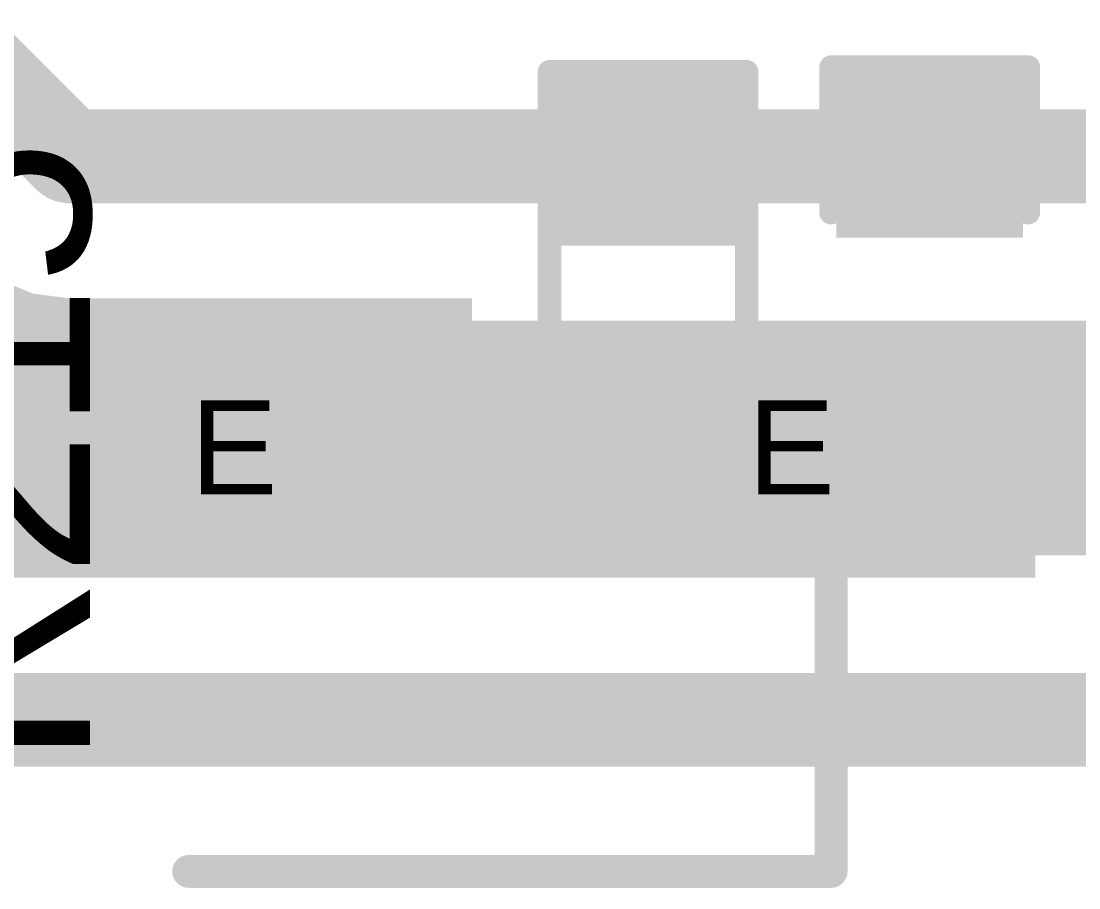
# Model space of a CAD drawing. Header units: inches. Extents: x 68 to 568, y 3 to 460.
# Drawn here: x 143.8 to 149.52, y 11.19 to 15.88 of the extents above; entities that cross this region are included whole.
import ezdxf

# ---------------------------------------------------------------- set-up
doc = ezdxf.new("R2010")
doc.units = ezdxf.units.IN
for name, color, linetype in [('Bottom Layer', 5, 'Continuous'), ('Bottom Solder', 6, 'Continuous'), ('Drill Drawing', 1, 'Continuous'), ('Layer 1', 16, 'Continuous'), ('Layer 2', 76, 'Continuous'), ('Top Layer', 1, 'Continuous'), ('Top Overlay', 2, 'Continuous'), ('Top Paste', 8, 'Continuous'), ('Top Solder', 216, 'Continuous'), ('Via Holes', 16, 'Continuous')]:
    doc.layers.add(name, color=color, linetype=linetype)
doc.styles.add('Arial', font='', dxfattribs={"height": 0.2})
doc.styles.get('Arial').set_extended_font_data('Arial')

# ---------------------------------------------------------------- blocks, each defined once
blk = doc.blocks.new('C___0603_124')
at = {"layer": 'Top Layer'}
for points in [[(-0.381, 0.4445), (-0.381, -0.4445), (-1.143, -0.4445), (-1.143, 0.4445)], [(1.143, 0.4445), (1.143, -0.4445), (0.381, -0.4445), (0.381, 0.4445)]]:
    blk.add_hatch(color=1, dxfattribs=at).paths.add_polyline_path(points)
at = {"layer": 'Top Paste'}
for points in [[(-0.381, 0.4445), (-0.381, -0.4445), (-1.143, -0.4445), (-1.143, 0.4445)], [(1.143, 0.4445), (1.143, -0.4445), (0.381, -0.4445), (0.381, 0.4445)]]:
    blk.add_hatch(color=8, dxfattribs=at).paths.add_polyline_path(points)
at = {"layer": 'Top Solder'}
for points in [[(-0.321, 0.5045), (-0.321, -0.5045), (-1.203, -0.5045), (-1.203, 0.5045)], [(1.203, 0.5045), (1.203, -0.5045), (0.321, -0.5045), (0.321, 0.5045)]]:
    blk.add_hatch(color=216, dxfattribs=at).paths.add_polyline_path(points)
at = {"layer": 'Top Overlay'}
for points in [[(-1.2446, 0.5334, 0.127, 0.127, 0), (-1.2446, -0.5334, 0.127, 0.127, 0)], [(-1.2446, 0.5334, 0.127, 0.127, 0), (-0.4572, 0.5334, 0.127, 0.127, 0)], [(0.4572, 0.5334, 0.127, 0.127, 0), (1.2446, 0.5334, 0.127, 0.127, 0)], [(1.2446, 0.5334, 0.127, 0.127, 0), (1.2446, -0.5334, 0.127, 0.127, 0)], [(-1.2446, -0.5334, 0.127, 0.127, 0), (-0.4572, -0.5334, 0.127, 0.127, 0)], [(0.4572, -0.5334, 0.127, 0.127, 0), (1.2446, -0.5334, 0.127, 0.127, 0)]]:
    blk.add_lwpolyline(points, format="xyseb", dxfattribs=at)
for points in [[(-1.2764, 0.5334, 0.0635, 0.0635, 1), (-1.2128, 0.5334, 0.0635, 0.0635, 1)], [(-1.2764, 0.5334, 0.0635, 0.0635, 1), (-1.2128, 0.5334, 0.0635, 0.0635, 1)], [(-0.4889, 0.5334, 0.0635, 0.0635, 1), (-0.4254, 0.5334, 0.0635, 0.0635, 1)], [(0.4254, 0.5334, 0.0635, 0.0635, 1), (0.4889, 0.5334, 0.0635, 0.0635, 1)], [(1.2128, 0.5334, 0.0635, 0.0635, 1), (1.2764, 0.5334, 0.0635, 0.0635, 1)], [(1.2128, 0.5334, 0.0635, 0.0635, 1), (1.2764, 0.5334, 0.0635, 0.0635, 1)], [(-1.2764, -0.5334, 0.0635, 0.0635, 1), (-1.2128, -0.5334, 0.0635, 0.0635, 1)], [(-1.2764, -0.5334, 0.0635, 0.0635, 1), (-1.2128, -0.5334, 0.0635, 0.0635, 1)], [(-0.4889, -0.5334, 0.0635, 0.0635, 1), (-0.4254, -0.5334, 0.0635, 0.0635, 1)], [(0.4254, -0.5334, 0.0635, 0.0635, 1), (0.4889, -0.5334, 0.0635, 0.0635, 1)], [(1.2128, -0.5334, 0.0635, 0.0635, 1), (1.2764, -0.5334, 0.0635, 0.0635, 1)], [(1.2128, -0.5334, 0.0635, 0.0635, 1), (1.2764, -0.5334, 0.0635, 0.0635, 1)]]:
    blk.add_lwpolyline(points, format="xyseb", close=True, dxfattribs=at)
blk = doc.blocks.new('R___0603_157')
at = {"layer": 'Top Layer'}
for points in [[(-0.381, 0.4445), (-0.381, -0.4445), (-1.143, -0.4445), (-1.143, 0.4445)], [(1.143, 0.4445), (1.143, -0.4445), (0.381, -0.4445), (0.381, 0.4445)]]:
    blk.add_hatch(color=1, dxfattribs=at).paths.add_polyline_path(points)
at = {"layer": 'Top Paste'}
for points in [[(-0.381, 0.4445), (-0.381, -0.4445), (-1.143, -0.4445), (-1.143, 0.4445)], [(1.143, 0.4445), (1.143, -0.4445), (0.381, -0.4445), (0.381, 0.4445)]]:
    blk.add_hatch(color=8, dxfattribs=at).paths.add_polyline_path(points)
at = {"layer": 'Top Solder'}
for points in [[(-0.2794, 0.5461), (-0.2794, -0.5461), (-1.2446, -0.5461), (-1.2446, 0.5461)], [(1.2446, 0.5461), (1.2446, -0.5461), (0.2794, -0.5461), (0.2794, 0.5461)]]:
    blk.add_hatch(color=216, dxfattribs=at).paths.add_polyline_path(points)
at = {"layer": 'Top Overlay'}
for points in [[(-1.2192, 0.5334, 0.127, 0.127, 0), (-1.2192, -0.5334, 0.127, 0.127, 0)], [(-1.2192, 0.5334, 0.127, 0.127, 0), (1.2192, 0.5334, 0.127, 0.127, 0)], [(1.2192, 0.5334, 0.127, 0.127, 0), (1.2192, -0.5334, 0.127, 0.127, 0)], [(-1.2192, -0.5334, 0.127, 0.127, 0), (1.2192, -0.5334, 0.127, 0.127, 0)]]:
    blk.add_lwpolyline(points, format="xyseb", dxfattribs=at)
for points in [[(-1.25095, 0.5334, 0.0635, 0.0635, 1), (-1.18745, 0.5334, 0.0635, 0.0635, 1)], [(-1.25095, 0.5334, 0.0635, 0.0635, 1), (-1.18745, 0.5334, 0.0635, 0.0635, 1)], [(1.18745, 0.5334, 0.0635, 0.0635, 1), (1.25095, 0.5334, 0.0635, 0.0635, 1)], [(1.18745, 0.5334, 0.0635, 0.0635, 1), (1.25095, 0.5334, 0.0635, 0.0635, 1)], [(-1.25095, -0.5334, 0.0635, 0.0635, 1), (-1.18745, -0.5334, 0.0635, 0.0635, 1)], [(-1.25095, -0.5334, 0.0635, 0.0635, 1), (-1.18745, -0.5334, 0.0635, 0.0635, 1)], [(1.18745, -0.5334, 0.0635, 0.0635, 1), (1.25095, -0.5334, 0.0635, 0.0635, 1)], [(1.18745, -0.5334, 0.0635, 0.0635, 1), (1.25095, -0.5334, 0.0635, 0.0635, 1)]]:
    blk.add_lwpolyline(points, format="xyseb", close=True, dxfattribs=at)

msp = doc.modelspace()

# ---------------------------------------------------------------- hatches: boundary and pattern name
at = {"layer": 'Bottom Layer'}
h = msp.add_hatch(color=5, dxfattribs=at)
edge = h.paths.add_edge_path()
edge.add_arc((144.9324, 13.621), 0.3, 0, 360)
h = msp.add_hatch(color=5, dxfattribs=at)
edge = h.paths.add_edge_path()
edge.add_arc((147.9474, 13.621), 0.3, 0, 360)
at = {"layer": 'Bottom Solder'}
h = msp.add_hatch(color=6, dxfattribs=at)
edge = h.paths.add_edge_path()
edge.add_arc((144.9324, 13.621), 0.4016, 0, 360)
h = msp.add_hatch(color=6, dxfattribs=at)
edge = h.paths.add_edge_path()
edge.add_arc((147.9474, 13.621), 0.4016, 0, 360)
at = {"layer": 'Layer 1'}
h = msp.add_hatch(color=16, dxfattribs=at)
edge = h.paths.add_edge_path()
edge.add_arc((144.9324, 13.621), 0.3, 0, 360)
h = msp.add_hatch(color=16, dxfattribs=at)
edge = h.paths.add_edge_path()
edge.add_arc((147.9474, 13.621), 0.3, 0, 360)
at = {"layer": 'Layer 2'}
h = msp.add_hatch(color=76, dxfattribs=at)
edge = h.paths.add_edge_path()
edge.add_arc((144.9324, 13.621), 0.3, 0, 360)
h = msp.add_hatch(color=76, dxfattribs=at)
edge = h.paths.add_edge_path()
edge.add_arc((147.9474, 13.621), 0.3, 0, 360)
at = {"layer": 'Top Layer'}
msp.add_hatch(color=1, dxfattribs=at).paths.add_polyline_path([(143.5154, 14.6015), (143.6746, 14.4794), (143.86, 14.4026), (144.0589, 14.3764), (144.0589, 14.3764), (146.2364, 14.3764), (146.2364, 14.256), (149.6654, 14.256), (149.6654, 14.3764), (151.2557, 14.3764), (151.3335, 14.1887), (151.1926, 14.0478), (151.0705, 13.8886), (150.9937, 13.7032), (150.9675, 13.5043), (150.9675, 12.986), (149.2844, 12.986), (149.2844, 12.8655), (143.3828, 12.8655), (142.5181, 13.7303), (142.5181, 15.3115), (142.7213, 15.3957)])
h = msp.add_hatch(color=1, dxfattribs=at)
edge = h.paths.add_edge_path()
edge.add_arc((144.9324, 13.621), 0.3, 0, 360)
h = msp.add_hatch(color=1, dxfattribs=at)
edge = h.paths.add_edge_path()
edge.add_arc((147.9474, 13.621), 0.3, 0, 360)
at = {"layer": 'Top Solder'}
h = msp.add_hatch(color=216, dxfattribs=at)
edge = h.paths.add_edge_path()
edge.add_arc((144.9324, 13.621), 0.4016, 0, 360)
h = msp.add_hatch(color=216, dxfattribs=at)
edge = h.paths.add_edge_path()
edge.add_arc((147.9474, 13.621), 0.4016, 0, 360)
at = {"layer": 'Via Holes'}
h = msp.add_hatch(color=7, dxfattribs=at)
edge = h.paths.add_edge_path()
edge.add_arc((144.9324, 13.621), 0.15, 0, 360)
h = msp.add_hatch(color=7, dxfattribs=at)
edge = h.paths.add_edge_path()
edge.add_arc((147.9474, 13.621), 0.15, 0, 360)

# ---------------------------------------------------------------- linework, layer by layer
at = {"layer": 'Top Layer'}
for points in [[(143.0957, 16.1082, 0.508, 0.508, 0), (144.0589, 15.145, 0.508, 0.508, 0)], [(144.0589, 15.145, 0.508, 0.508, 0), (147.1889, 15.145, 0.508, 0.508, 0)], [(147.1889, 15.145, 0.508, 0.508, 0), (148.7129, 15.145, 0.508, 0.508, 0)], [(148.7129, 15.145, 0.508, 0.508, 0), (153.4858, 15.145, 0.508, 0.508, 0)], [(143.0645, 12.097, 0.508, 0.508, 0), (150.241, 12.097, 0.508, 0.508, 0)]]:
    msp.add_lwpolyline(points, format="xyseb", dxfattribs=at)
for points in [[(143.9319, 15.145, 0.254, 0.254, 1), (144.1859, 15.145, 0.254, 0.254, 1)], [(143.9319, 15.145, 0.254, 0.254, 1), (144.1859, 15.145, 0.254, 0.254, 1)], [(147.0619, 15.145, 0.254, 0.254, 1), (147.3159, 15.145, 0.254, 0.254, 1)], [(147.0619, 15.145, 0.254, 0.254, 1), (147.3159, 15.145, 0.254, 0.254, 1)], [(148.5859, 15.145, 0.254, 0.254, 1), (148.8399, 15.145, 0.254, 0.254, 1)], [(148.5859, 15.145, 0.254, 0.254, 1), (148.8399, 15.145, 0.254, 0.254, 1)]]:
    msp.add_lwpolyline(points, format="xyseb", close=True, dxfattribs=at)
at = {"layer": 'Top Overlay'}
for points in [[(148.1795, 11.2772, 0.1778, 0.1778, 0), (148.1795, 13.1384, 0.1778, 0.1778, 0)], [(144.7038, 11.2772, 0.1778, 0.1778, 0), (148.1795, 11.2772, 0.1778, 0.1778, 0)]]:
    msp.add_lwpolyline(points, format="xyseb", dxfattribs=at)
for points in [[(148.135, 13.1384, 0.0889, 0.0889, 1), (148.2239, 13.1384, 0.0889, 0.0889, 1)], [(144.6593, 11.2772, 0.0889, 0.0889, 1), (144.7482, 11.2772, 0.0889, 0.0889, 1)], [(148.135, 11.2772, 0.0889, 0.0889, 1), (148.2239, 11.2772, 0.0889, 0.0889, 1)], [(148.135, 11.2772, 0.0889, 0.0889, 1), (148.2239, 11.2772, 0.0889, 0.0889, 1)]]:
    msp.add_lwpolyline(points, format="xyseb", close=True, dxfattribs=at)

# ---------------------------------------------------------------- block references
at = {"rotation": 90}
for name, p in [('C___0603_124', (148.7129, 14.383)), ('R___0603_157', (147.1889, 14.383))]:
    msp.add_blockref(name, p, dxfattribs=at)

# ---------------------------------------------------------------- texts
at = {"layer": 'Drill Drawing', "style": 'Arial'}
for p in [(144.7123, 13.3163), (147.7273, 13.3163)]:
    msp.add_text('E', height=0.508, dxfattribs=at).set_placement(p)
at = {"layer": 'Top Overlay', "style": 'Arial'}
msp.add_text('R215', height=1.016, rotation=90, dxfattribs=at).set_placement((144.1702, 11.8436))

doc.saveas('drawing.dxf')
